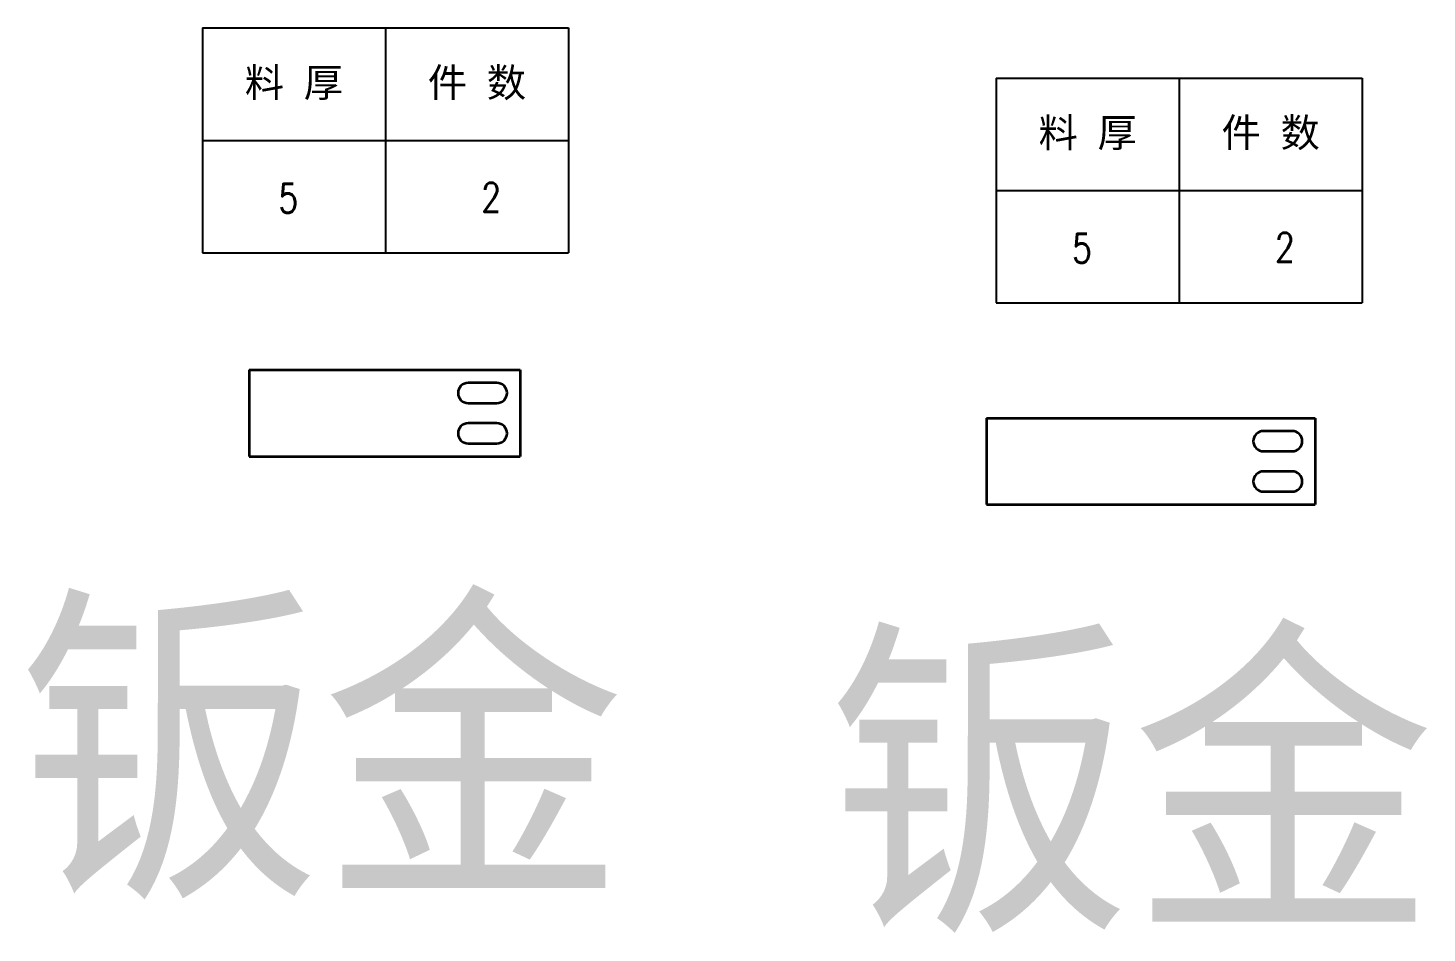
# Model space of a CAD drawing. Header units: millimetres. Extents: x -13336 to 61423, y -27528 to -3175.
# Drawn here: x -10951.4 to -10466.1, y -4465.6 to -4151.7 of the extents above; entities that cross this region are included whole.
import ezdxf
from ezdxf.enums import TextEntityAlignment as Align

# ---------------------------------------------------------------- set-up
doc = ezdxf.new("R2010")
doc.units = ezdxf.units.MM
doc.layers.add('DIM', color=2, linetype='Continuous')
doc.styles.add('CHINA', font='', dxfattribs={"width": 0.9})
doc.styles.add('DIM', font='txt.shx', dxfattribs={"width": 0.8, "bigfont": 'bigfont.shx'})
doc.styles.get("Standard").update_dxf_attribs({"font": 'txt', "bigfont": 'gbcbig.shx'})
doc.styles.get('CHINA').set_extended_font_data('SimSun')

# ---------------------------------------------------------------- blocks, each defined once
blk = doc.blocks.new('*T283')
at = {"color": 0, "linetype": 'ByBlock', "lineweight": -2, "transparency": 16777216}
for p, q in [((0, 0), (127, 0)), ((0, 0), (0, -78)), ((63.5, 0), (63.5, -78)), ((127, 0), (127, -78)), ((0, -39), (127, -39)), ((0, -78), (127, -78))]:
    blk.add_line(p, q, dxfattribs=at)
at = {"color": 0, "transparency": 16777216, "char_height": 10, "width": 60.5, "attachment_point": 5}
for s, insert in [('{\\fSimSun|b0|i0|c134|p2;料 厚}', (31.75, -19.5)), ('{\\fSimSun|b0|i0|c134|p2;件 数}', (95.25, -19.5))]:
    blk.add_mtext(s, dxfattribs=dict(at, insert=insert))
blk = doc.blocks.new('拆图参数')
blk.add_blockref('*T283', (-63.5, 78))
at = {"style": 'DIM', "width": 0.8}
blk.add_attdef('1', text='', height=10, dxfattribs=at).set_placement((36.65, 19.27), align=Align.MIDDLE_CENTER)
blk.add_attdef('6', text='', height=10, dxfattribs=at).set_placement((-37.13, 18.91), align=Align.MIDDLE_LEFT)

msp = doc.modelspace()

# ---------------------------------------------------------------- linework, layer by layer
at = {"color": 7, "lineweight": 35}
for p, q in [((-10874.711, -4270.288), (-10780.711, -4270.288)), ((-10874.711, -4270.288), (-10874.711, -4300.288)), ((-10780.711, -4270.288), (-10780.711, -4300.288)), ((-10788.711, -4274.788), (-10798.711, -4274.788)), ((-10798.711, -4281.788), (-10788.711, -4281.788)), ((-10788.711, -4288.788), (-10798.711, -4288.788)), ((-10618.861, -4287.001), (-10504.861, -4287.001)), ((-10618.861, -4287.001), (-10618.861, -4317.001)), ((-10504.861, -4287.001), (-10504.861, -4317.001)), ((-10512.861, -4291.501), (-10522.861, -4291.501)), ((-10798.711, -4295.788), (-10788.711, -4295.788)), ((-10522.861, -4298.501), (-10512.861, -4298.501)), ((-10874.711, -4300.288), (-10780.711, -4300.288)), ((-10512.861, -4305.501), (-10522.861, -4305.501)), ((-10522.861, -4312.501), (-10512.861, -4312.501)), ((-10618.861, -4317.001), (-10504.861, -4317.001))]:
    msp.add_line(p, q, dxfattribs=at)
for centre, start, end in [((-10798.711, -4278.288), 90, 270), ((-10788.711, -4278.288), 270, 90), ((-10798.711, -4292.288), 90, 270), ((-10788.711, -4292.288), 270, 90), ((-10522.861, -4295.001), 90, 270), ((-10512.861, -4295.001), 270, 90), ((-10522.861, -4309.001), 90, 270), ((-10512.861, -4309.001), 270, 90)]:
    msp.add_arc(centre, 3.5, start, end, dxfattribs=at)

# ---------------------------------------------------------------- block references
for p in [(-10827.382, -4229.655), (-10552.06, -4247.02)]:
    msp.add_blockref('拆图参数', p).add_auto_attribs({'1': '2', '6': '5'})

# ---------------------------------------------------------------- texts
at = {"layer": 'DIM', "char_height": 85.8805, "width": 3103.01985, "attachment_point": 1, "style": 'CHINA'}
for insert in [(-10954.962, -4358.152), (-10674.002, -4369.805)]:
    msp.add_mtext('钣金^I^I', dxfattribs=dict(at, insert=insert))

doc.saveas('drawing.dxf')
